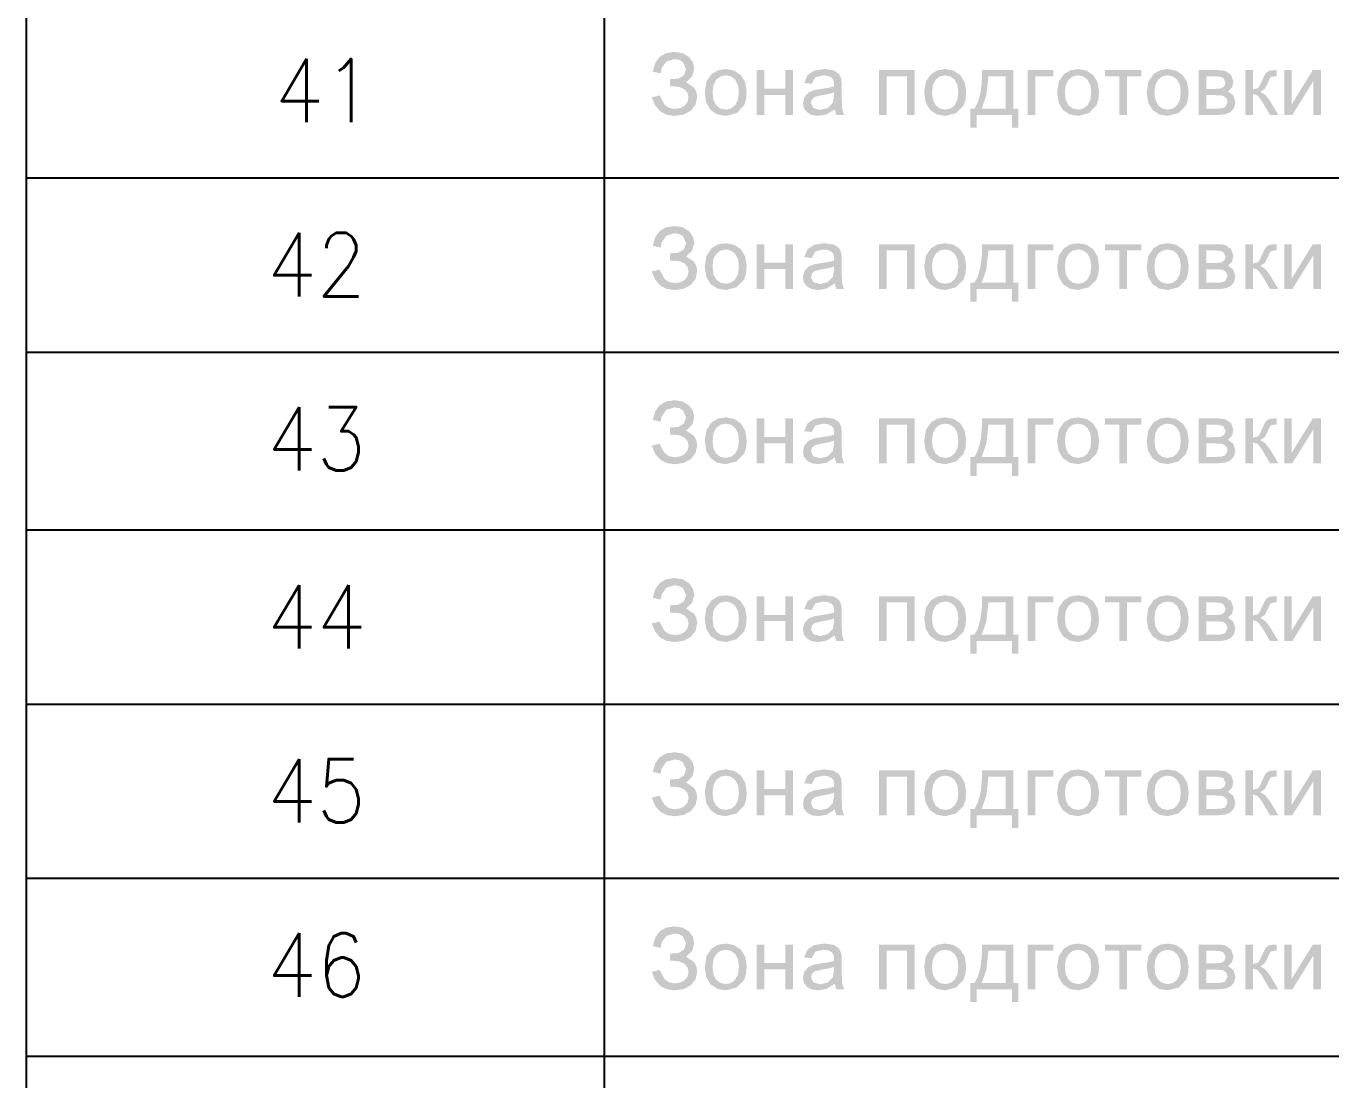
# Model space of a CAD drawing. Header units: millimetres. Extents: x 0 to 420, y 0 to 297.
# Drawn here: x 28.91 to 43.82, y 149.63 to 161.67 of the extents above; entities that cross this region are included whole.
import ezdxf

# ---------------------------------------------------------------- set-up
doc = ezdxf.new("R2010")
doc.units = ezdxf.units.MM
doc.layers.get('0').update_dxf_attribs({"linetype": 'CONTINUOUS'})
doc.styles.get("Standard").update_dxf_attribs({"font": 'STANDARD'})

msp = doc.modelspace()

# ---------------------------------------------------------------- hatches: boundary and pattern name
at = {"true_color": 0x0000fb}
for points in [[(36.063151, 160.854539), (36.152448, 160.87769), (36.207018, 160.774613), (36.258212, 160.735683), (36.323876, 160.722799), (36.390159, 160.732307), (36.440733, 160.760833), (36.472979, 160.803001), (36.483728, 160.853437), (36.47229, 160.905527), (36.438528, 160.946041), (36.384854, 160.972086), (36.315056, 160.980768), (36.270408, 160.980768), (36.270408, 161.062347), (36.369075, 161.069513), (36.429709, 161.107547), (36.456167, 161.177551), (36.419787, 161.258029), (36.377481, 161.283591), (36.322773, 161.292204), (36.231272, 161.265195), (36.178906, 161.194639), (36.164574, 161.128493), (36.074726, 161.148888), (36.102726, 161.247366), (36.153619, 161.317836), (36.227353, 161.360193), (36.323876, 161.374335), (36.416549, 161.359866), (36.488138, 161.316458), (36.533544, 161.253964), (36.548772, 161.181961), (36.525345, 161.093905), (36.455616, 161.028172), (36.546015, 160.966987), (36.573301, 160.916482), (36.582396, 160.857295), (36.564619, 160.773028), (36.511289, 160.704058), (36.42902, 160.658169), (36.324427, 160.642873), (36.232753, 160.656102), (36.158649, 160.695789), (36.102115, 160.761935)], [(37.262359, 161.167078), (37.349451, 161.167078), (37.349451, 160.954309), (37.58978, 160.954309), (37.58978, 161.167078), (37.676872, 161.167078), (37.676872, 160.654999), (37.58978, 160.654999), (37.58978, 160.8821), (37.349451, 160.8821), (37.349451, 160.654999), (37.262359, 160.654999)], [(38.661616, 161.167078), (39.065657, 161.167078), (39.065657, 160.654999), (38.979116, 160.654999), (38.979116, 161.09542), (38.748708, 161.09542), (38.748708, 160.654999), (38.661616, 160.654999)], [(40.358695, 161.167078), (40.653596, 161.167078), (40.653596, 161.09542), (40.445787, 161.09542), (40.445787, 160.654999), (40.358695, 160.654999)], [(41.241101, 161.167078), (41.657268, 161.167078), (41.657268, 161.09542), (41.492455, 161.09542), (41.492455, 160.654999), (41.406465, 160.654999), (41.406465, 161.09542), (41.241101, 161.09542)], [(42.847181, 161.167078), (42.934273, 161.167078), (42.934273, 160.946041), (42.992151, 160.961475), (43.012546, 160.99255), (43.041209, 161.05463), (43.063947, 161.104722), (43.08255, 161.134557), (43.11893, 161.160464), (43.186179, 161.167078), (43.203266, 161.167078), (43.203266, 161.09542), (43.179013, 161.095972), (43.135467, 161.085498), (43.122306, 161.064415), (43.104599, 161.02266), (43.068218, 160.953207), (43.017507, 160.917929), (43.073042, 160.884443), (43.12775, 160.813749), (43.222559, 160.654999), (43.127199, 160.654999), (43.034594, 160.813749), (42.984434, 160.876588), (42.934273, 160.892022), (42.934273, 160.654999), (42.847181, 160.654999)], [(43.289922, 161.167078), (43.377014, 161.167078), (43.377014, 160.776818), (43.617344, 161.167078), (43.71105, 161.167078), (43.71105, 160.654999), (43.62451, 160.654999), (43.62451, 161.043055), (43.383629, 160.654999), (43.289922, 160.654999)], [(36.063151, 158.864873), (36.152448, 158.888024), (36.207018, 158.784946), (36.258212, 158.746017), (36.323876, 158.733132), (36.390159, 158.742641), (36.440733, 158.771166), (36.472979, 158.813334), (36.483728, 158.86377), (36.47229, 158.91586), (36.438528, 158.956374), (36.384854, 158.982419), (36.315056, 158.991101), (36.270408, 158.991101), (36.270408, 159.072681), (36.369075, 159.079847), (36.429709, 159.11788), (36.456167, 159.187885), (36.419787, 159.268362), (36.377481, 159.293925), (36.322773, 159.302538), (36.231272, 159.275528), (36.178906, 159.204972), (36.164574, 159.138827), (36.074726, 159.159222), (36.102726, 159.2577), (36.153619, 159.328169), (36.227353, 159.370527), (36.323876, 159.384669), (36.416549, 159.370199), (36.488138, 159.326791), (36.533544, 159.264297), (36.548772, 159.192295), (36.525345, 159.104238), (36.455616, 159.038505), (36.546015, 158.977321), (36.573301, 158.926815), (36.582396, 158.867629), (36.564619, 158.783362), (36.511289, 158.714391), (36.42902, 158.668502), (36.324427, 158.653206), (36.232753, 158.666435), (36.158649, 158.706123), (36.102115, 158.772268)], [(37.262359, 159.177412), (37.349451, 159.177412), (37.349451, 158.964643), (37.58978, 158.964643), (37.58978, 159.177412), (37.676872, 159.177412), (37.676872, 158.665333), (37.58978, 158.665333), (37.58978, 158.892433), (37.349451, 158.892433), (37.349451, 158.665333), (37.262359, 158.665333)], [(38.661616, 159.177412), (39.065657, 159.177412), (39.065657, 158.665333), (38.979116, 158.665333), (38.979116, 159.105754), (38.748708, 159.105754), (38.748708, 158.665333), (38.661616, 158.665333)], [(40.358695, 159.177412), (40.653596, 159.177412), (40.653596, 159.105754), (40.445787, 159.105754), (40.445787, 158.665333), (40.358695, 158.665333)], [(41.241101, 159.177412), (41.657268, 159.177412), (41.657268, 159.105754), (41.492455, 159.105754), (41.492455, 158.665333), (41.406465, 158.665333), (41.406465, 159.105754), (41.241101, 159.105754)], [(42.847181, 159.177412), (42.934273, 159.177412), (42.934273, 158.956374), (42.992151, 158.971808), (43.012546, 159.002883), (43.041209, 159.064964), (43.063947, 159.115055), (43.08255, 159.14489), (43.11893, 159.170797), (43.186179, 159.177412), (43.203266, 159.177412), (43.203266, 159.105754), (43.179013, 159.106305), (43.135467, 159.095832), (43.122306, 159.074748), (43.104599, 159.032993), (43.068218, 158.96354), (43.017507, 158.928262), (43.073042, 158.894776), (43.12775, 158.824083), (43.222559, 158.665333), (43.127199, 158.665333), (43.034594, 158.824083), (42.984434, 158.886921), (42.934273, 158.902355), (42.934273, 158.665333), (42.847181, 158.665333)], [(43.289922, 159.177412), (43.377014, 159.177412), (43.377014, 158.787151), (43.617344, 159.177412), (43.71105, 159.177412), (43.71105, 158.665333), (43.62451, 158.665333), (43.62451, 159.053388), (43.383629, 158.665333), (43.289922, 158.665333)], [(36.063151, 156.875206), (36.152448, 156.898357), (36.207018, 156.79528), (36.258212, 156.75635), (36.323876, 156.743466), (36.390159, 156.752974), (36.440733, 156.781499), (36.472979, 156.823667), (36.483728, 156.874104), (36.47229, 156.926193), (36.438528, 156.966708), (36.384854, 156.992753), (36.315056, 157.001434), (36.270408, 157.001434), (36.270408, 157.083014), (36.369075, 157.09018), (36.429709, 157.128214), (36.456167, 157.198218), (36.419787, 157.278696), (36.377481, 157.304258), (36.322773, 157.312871), (36.231272, 157.285861), (36.178906, 157.215306), (36.164574, 157.14916), (36.074726, 157.169555), (36.102726, 157.268033), (36.153619, 157.338502), (36.227353, 157.38086), (36.323876, 157.395002), (36.416549, 157.380533), (36.488138, 157.337124), (36.533544, 157.27463), (36.548772, 157.202628), (36.525345, 157.114571), (36.455616, 157.048839), (36.546015, 156.987654), (36.573301, 156.937149), (36.582396, 156.877962), (36.564619, 156.793695), (36.511289, 156.724724), (36.42902, 156.678836), (36.324427, 156.663539), (36.232753, 156.676768), (36.158649, 156.716456), (36.102115, 156.782602)], [(37.262359, 157.187745), (37.349451, 157.187745), (37.349451, 156.974976), (37.58978, 156.974976), (37.58978, 157.187745), (37.676872, 157.187745), (37.676872, 156.675666), (37.58978, 156.675666), (37.58978, 156.902767), (37.349451, 156.902767), (37.349451, 156.675666), (37.262359, 156.675666)], [(38.661616, 157.187745), (39.065657, 157.187745), (39.065657, 156.675666), (38.979116, 156.675666), (38.979116, 157.116087), (38.748708, 157.116087), (38.748708, 156.675666), (38.661616, 156.675666)], [(40.358695, 157.187745), (40.653596, 157.187745), (40.653596, 157.116087), (40.445787, 157.116087), (40.445787, 156.675666), (40.358695, 156.675666)], [(41.241101, 157.187745), (41.657268, 157.187745), (41.657268, 157.116087), (41.492455, 157.116087), (41.492455, 156.675666), (41.406465, 156.675666), (41.406465, 157.116087), (41.241101, 157.116087)], [(42.847181, 157.187745), (42.934273, 157.187745), (42.934273, 156.966708), (42.992151, 156.982142), (43.012546, 157.013216), (43.041209, 157.075297), (43.063947, 157.125389), (43.08255, 157.155223), (43.11893, 157.18113), (43.186179, 157.187745), (43.203266, 157.187745), (43.203266, 157.116087), (43.179013, 157.116638), (43.135467, 157.106165), (43.122306, 157.085081), (43.104599, 157.043327), (43.068218, 156.973874), (43.017507, 156.938596), (43.073042, 156.905109), (43.12775, 156.834416), (43.222559, 156.675666), (43.127199, 156.675666), (43.034594, 156.834416), (42.984434, 156.897255), (42.934273, 156.912689), (42.934273, 156.675666), (42.847181, 156.675666)], [(43.289922, 157.187745), (43.377014, 157.187745), (43.377014, 156.797485), (43.617344, 157.187745), (43.71105, 157.187745), (43.71105, 156.675666), (43.62451, 156.675666), (43.62451, 157.063722), (43.383629, 156.675666), (43.289922, 156.675666)], [(36.063151, 154.843206), (36.152448, 154.866357), (36.207018, 154.76328), (36.258212, 154.72435), (36.323876, 154.711466), (36.390159, 154.720974), (36.440733, 154.749499), (36.472979, 154.791667), (36.483728, 154.842104), (36.47229, 154.894193), (36.438528, 154.934708), (36.384854, 154.960753), (36.315056, 154.969434), (36.270408, 154.969434), (36.270408, 155.051014), (36.369075, 155.05818), (36.429709, 155.096214), (36.456167, 155.166218), (36.419787, 155.246696), (36.377481, 155.272258), (36.322773, 155.280871), (36.231272, 155.253861), (36.178906, 155.183306), (36.164574, 155.11716), (36.074726, 155.137555), (36.102726, 155.236033), (36.153619, 155.306502), (36.227353, 155.34886), (36.323876, 155.363002), (36.416549, 155.348533), (36.488138, 155.305124), (36.533544, 155.24263), (36.548772, 155.170628), (36.525345, 155.082571), (36.455616, 155.016839), (36.546015, 154.955654), (36.573301, 154.905149), (36.582396, 154.845962), (36.564619, 154.761695), (36.511289, 154.692724), (36.42902, 154.646836), (36.324427, 154.631539), (36.232753, 154.644768), (36.158649, 154.684456), (36.102115, 154.750602)], [(37.262359, 155.155745), (37.349451, 155.155745), (37.349451, 154.942976), (37.58978, 154.942976), (37.58978, 155.155745), (37.676872, 155.155745), (37.676872, 154.643666), (37.58978, 154.643666), (37.58978, 154.870767), (37.349451, 154.870767), (37.349451, 154.643666), (37.262359, 154.643666)], [(38.661616, 155.155745), (39.065657, 155.155745), (39.065657, 154.643666), (38.979116, 154.643666), (38.979116, 155.084087), (38.748708, 155.084087), (38.748708, 154.643666), (38.661616, 154.643666)], [(40.358695, 155.155745), (40.653596, 155.155745), (40.653596, 155.084087), (40.445787, 155.084087), (40.445787, 154.643666), (40.358695, 154.643666)], [(41.241101, 155.155745), (41.657268, 155.155745), (41.657268, 155.084087), (41.492455, 155.084087), (41.492455, 154.643666), (41.406465, 154.643666), (41.406465, 155.084087), (41.241101, 155.084087)], [(42.847181, 155.155745), (42.934273, 155.155745), (42.934273, 154.934708), (42.992151, 154.950142), (43.012546, 154.981217), (43.041209, 155.043297), (43.063947, 155.093389), (43.08255, 155.123223), (43.11893, 155.14913), (43.186179, 155.155745), (43.203266, 155.155745), (43.203266, 155.084087), (43.179013, 155.084638), (43.135467, 155.074165), (43.122306, 155.053081), (43.104599, 155.011327), (43.068218, 154.941874), (43.017507, 154.906596), (43.073042, 154.873109), (43.12775, 154.802416), (43.222559, 154.643666), (43.127199, 154.643666), (43.034594, 154.802416), (42.984434, 154.865255), (42.934273, 154.880689), (42.934273, 154.643666), (42.847181, 154.643666)], [(43.289922, 155.155745), (43.377014, 155.155745), (43.377014, 154.765485), (43.617344, 155.155745), (43.71105, 155.155745), (43.71105, 154.643666), (43.62451, 154.643666), (43.62451, 155.031722), (43.383629, 154.643666), (43.289922, 154.643666)], [(36.063151, 152.853539), (36.152448, 152.87669), (36.207018, 152.773613), (36.258212, 152.734684), (36.323876, 152.721799), (36.390159, 152.731307), (36.440733, 152.759833), (36.472979, 152.802001), (36.483728, 152.852437), (36.47229, 152.904527), (36.438528, 152.945041), (36.384854, 152.971086), (36.315056, 152.979768), (36.270408, 152.979768), (36.270408, 153.061347), (36.369075, 153.068513), (36.429709, 153.106547), (36.456167, 153.176551), (36.419787, 153.257029), (36.377481, 153.282592), (36.322773, 153.291204), (36.231272, 153.264195), (36.178906, 153.193639), (36.164574, 153.127493), (36.074726, 153.147888), (36.102726, 153.246366), (36.153619, 153.316836), (36.227353, 153.359193), (36.323876, 153.373335), (36.416549, 153.358866), (36.488138, 153.315458), (36.533544, 153.252964), (36.548772, 153.180961), (36.525345, 153.092905), (36.455616, 153.027172), (36.546015, 152.965987), (36.573301, 152.915482), (36.582396, 152.856295), (36.564619, 152.772028), (36.511289, 152.703058), (36.42902, 152.657169), (36.324427, 152.641873), (36.232753, 152.655102), (36.158649, 152.694789), (36.102115, 152.760935)], [(37.262359, 153.166078), (37.349451, 153.166078), (37.349451, 152.953309), (37.58978, 152.953309), (37.58978, 153.166078), (37.676872, 153.166078), (37.676872, 152.653999), (37.58978, 152.653999), (37.58978, 152.8811), (37.349451, 152.8811), (37.349451, 152.653999), (37.262359, 152.653999)], [(38.661616, 153.166078), (39.065657, 153.166078), (39.065657, 152.653999), (38.979116, 152.653999), (38.979116, 153.09442), (38.748708, 153.09442), (38.748708, 152.653999), (38.661616, 152.653999)], [(40.358695, 153.166078), (40.653596, 153.166078), (40.653596, 153.09442), (40.445787, 153.09442), (40.445787, 152.653999), (40.358695, 152.653999)], [(41.241101, 153.166078), (41.657268, 153.166078), (41.657268, 153.09442), (41.492455, 153.09442), (41.492455, 152.653999), (41.406465, 152.653999), (41.406465, 153.09442), (41.241101, 153.09442)], [(42.847181, 153.166078), (42.934273, 153.166078), (42.934273, 152.945041), (42.992151, 152.960475), (43.012546, 152.99155), (43.041209, 153.05363), (43.063947, 153.103722), (43.08255, 153.133557), (43.11893, 153.159464), (43.186179, 153.166078), (43.203266, 153.166078), (43.203266, 153.09442), (43.179013, 153.094972), (43.135467, 153.084499), (43.122306, 153.063415), (43.104599, 153.02166), (43.068218, 152.952207), (43.017507, 152.916929), (43.073042, 152.883443), (43.12775, 152.812749), (43.222559, 152.653999), (43.127199, 152.653999), (43.034594, 152.812749), (42.984434, 152.875588), (42.934273, 152.891022), (42.934273, 152.653999), (42.847181, 152.653999)], [(43.289922, 153.166078), (43.377014, 153.166078), (43.377014, 152.775818), (43.617344, 153.166078), (43.71105, 153.166078), (43.71105, 152.653999), (43.62451, 152.653999), (43.62451, 153.042055), (43.383629, 152.653999), (43.289922, 152.653999)], [(36.063151, 150.863873), (36.152448, 150.887024), (36.207018, 150.783946), (36.258212, 150.745017), (36.323876, 150.732132), (36.390159, 150.741641), (36.440733, 150.770166), (36.472979, 150.812334), (36.483728, 150.86277), (36.47229, 150.91486), (36.438528, 150.955374), (36.384854, 150.981419), (36.315056, 150.990101), (36.270408, 150.990101), (36.270408, 151.071681), (36.369075, 151.078847), (36.429709, 151.11688), (36.456167, 151.186885), (36.419787, 151.267362), (36.377481, 151.292925), (36.322773, 151.301538), (36.231272, 151.274528), (36.178906, 151.203972), (36.164574, 151.137827), (36.074726, 151.158222), (36.102726, 151.2567), (36.153619, 151.327169), (36.227353, 151.369527), (36.323876, 151.383669), (36.416549, 151.369199), (36.488138, 151.325791), (36.533544, 151.263297), (36.548772, 151.191295), (36.525345, 151.103238), (36.455616, 151.037505), (36.546015, 150.976321), (36.573301, 150.925815), (36.582396, 150.866629), (36.564619, 150.782362), (36.511289, 150.713391), (36.42902, 150.667502), (36.324427, 150.652206), (36.232753, 150.665435), (36.158649, 150.705123), (36.102115, 150.771268)], [(37.262359, 151.176412), (37.349451, 151.176412), (37.349451, 150.963643), (37.58978, 150.963643), (37.58978, 151.176412), (37.676872, 151.176412), (37.676872, 150.664333), (37.58978, 150.664333), (37.58978, 150.891433), (37.349451, 150.891433), (37.349451, 150.664333), (37.262359, 150.664333)], [(38.661616, 151.176412), (39.065657, 151.176412), (39.065657, 150.664333), (38.979116, 150.664333), (38.979116, 151.104754), (38.748708, 151.104754), (38.748708, 150.664333), (38.661616, 150.664333)], [(40.358695, 151.176412), (40.653596, 151.176412), (40.653596, 151.104754), (40.445787, 151.104754), (40.445787, 150.664333), (40.358695, 150.664333)], [(41.241101, 151.176412), (41.657268, 151.176412), (41.657268, 151.104754), (41.492455, 151.104754), (41.492455, 150.664333), (41.406465, 150.664333), (41.406465, 151.104754), (41.241101, 151.104754)], [(42.847181, 151.176412), (42.934273, 151.176412), (42.934273, 150.955374), (42.992151, 150.970808), (43.012546, 151.001883), (43.041209, 151.063964), (43.063947, 151.114055), (43.08255, 151.14389), (43.11893, 151.169797), (43.186179, 151.176412), (43.203266, 151.176412), (43.203266, 151.104754), (43.179013, 151.105305), (43.135467, 151.094832), (43.122306, 151.073748), (43.104599, 151.031993), (43.068218, 150.96254), (43.017507, 150.927262), (43.073042, 150.893776), (43.12775, 150.823083), (43.222559, 150.664333), (43.127199, 150.664333), (43.034594, 150.823083), (42.984434, 150.885921), (42.934273, 150.901355), (42.934273, 150.664333), (42.847181, 150.664333)], [(43.289922, 151.176412), (43.377014, 151.176412), (43.377014, 150.786151), (43.617344, 151.176412), (43.71105, 151.176412), (43.71105, 150.664333), (43.62451, 150.664333), (43.62451, 151.052388), (43.383629, 150.664333), (43.289922, 150.664333)]]:
    msp.add_hatch(color=0, dxfattribs=at).paths.add_polyline_path(points, flags=0)
h = msp.add_hatch(color=0, dxfattribs=at)
h.paths.add_polyline_path([(36.668519, 160.911314), (36.688087, 161.034993), (36.747342, 161.121879), (36.820585, 161.164322), (36.908297, 161.178654), (37.004278, 161.161291), (37.080828, 161.109201), (37.131195, 161.026863), (37.148076, 160.91848), (37.140634, 160.829735), (37.11831, 160.762486), (37.032321, 160.674843), (36.908297, 160.643424), (36.811146, 160.660512), (36.734664, 160.712326), (36.685055, 160.796317)], flags=0)
h.paths.add_polyline_path([(36.757264, 160.911314), (36.768013, 160.824843), (36.800259, 160.763589), (36.848697, 160.72714), (36.908297, 160.715082), (36.967415, 160.727209), (37.015784, 160.76414), (37.04803, 160.826083), (37.058779, 160.914071), (37.04803, 160.997166), (37.015784, 161.057938), (36.967415, 161.094662), (36.908297, 161.106996), (36.848697, 161.094662), (36.800259, 161.057938), (36.768013, 160.996822)], flags=0)
h = msp.add_hatch(color=0, dxfattribs=at)
h.paths.add_polyline_path([(38.153675, 160.718389), (38.06052, 160.65996), (37.964608, 160.643424), (37.889919, 160.653759), (37.835073, 160.684765), (37.801104, 160.731618), (37.789873, 160.790047), (37.806961, 160.858398), (37.851609, 160.908558), (37.914448, 160.937222), (37.991618, 160.950451), (38.082431, 160.96368), (38.145958, 160.980216), (38.146509, 161.002816), (38.140377, 161.047947), (38.122256, 161.077781), (38.080501, 161.099623), (38.023037, 161.106996), (37.932638, 161.085498), (37.889643, 161.009431), (37.804756, 161.021006), (37.84279, 161.109201), (37.919409, 161.160464), (38.035715, 161.178654), (38.1421, 161.16322), (38.202733, 161.124084), (38.229743, 161.065655), (38.234153, 160.985177), (38.234153, 160.869422), (38.235462, 160.770686), (38.239665, 160.716184), (38.261713, 160.654999), (38.170763, 160.654999)], flags=0)
h.paths.add_polyline_path([(38.145958, 160.911866), (38.086909, 160.893951), (38.004296, 160.879344), (37.928779, 160.861705), (37.894604, 160.833593), (37.882477, 160.792252), (37.908384, 160.734374), (37.985554, 160.711223), (38.074851, 160.733272), (38.132178, 160.793354), (38.145958, 160.880446)], flags=0)
h = msp.add_hatch(color=0, dxfattribs=at)
h.paths.add_polyline_path([(39.176279, 160.911314), (39.195847, 161.034993), (39.255103, 161.121879), (39.328345, 161.164322), (39.416058, 161.178654), (39.512038, 161.161291), (39.588588, 161.109201), (39.638955, 161.026863), (39.655836, 160.91848), (39.648395, 160.829735), (39.626071, 160.762486), (39.540081, 160.674843), (39.416058, 160.643424), (39.318906, 160.660512), (39.242425, 160.712326), (39.192815, 160.796317)], flags=0)
h.paths.add_polyline_path([(39.265025, 160.911314), (39.275773, 160.824843), (39.308019, 160.763589), (39.356457, 160.72714), (39.416058, 160.715082), (39.475175, 160.727209), (39.523544, 160.76414), (39.555791, 160.826083), (39.566539, 160.914071), (39.555791, 160.997166), (39.523544, 161.057938), (39.475175, 161.094662), (39.416058, 161.106996), (39.356457, 161.094662), (39.308019, 161.057938), (39.275773, 160.996822)], flags=0)
h = msp.add_hatch(color=0, dxfattribs=at)
h.paths.add_polyline_path([(40.694665, 160.911314), (40.714233, 161.034993), (40.773489, 161.121879), (40.846732, 161.164322), (40.934444, 161.178654), (41.030424, 161.161291), (41.106974, 161.109201), (41.157341, 161.026863), (41.174222, 160.91848), (41.166781, 160.829735), (41.144457, 160.762486), (41.058467, 160.674843), (40.934444, 160.643424), (40.837292, 160.660512), (40.760811, 160.712326), (40.711202, 160.796317)], flags=0)
h.paths.add_polyline_path([(40.783411, 160.911314), (40.794159, 160.824843), (40.826406, 160.763589), (40.874844, 160.72714), (40.934444, 160.715082), (40.993562, 160.727209), (41.041931, 160.76414), (41.074177, 160.826083), (41.084926, 160.914071), (41.074177, 160.997166), (41.041931, 161.057938), (40.993562, 161.094662), (40.934444, 161.106996), (40.874844, 161.094662), (40.826406, 161.057938), (40.794159, 160.996822)], flags=0)
h = msp.add_hatch(color=0, dxfattribs=at)
h.paths.add_polyline_path([(41.718364, 160.911314), (41.737932, 161.034993), (41.797188, 161.121879), (41.870431, 161.164322), (41.958143, 161.178654), (42.054123, 161.161291), (42.130673, 161.109201), (42.181041, 161.026863), (42.197922, 160.91848), (42.19048, 160.829735), (42.168156, 160.762486), (42.082166, 160.674843), (41.958143, 160.643424), (41.860991, 160.660512), (41.78451, 160.712326), (41.734901, 160.796317)], flags=0)
h.paths.add_polyline_path([(41.80711, 160.911314), (41.817859, 160.824843), (41.850105, 160.763589), (41.898543, 160.72714), (41.958143, 160.715082), (42.017261, 160.727209), (42.06563, 160.76414), (42.097876, 160.826083), (42.108625, 160.914071), (42.097876, 160.997166), (42.06563, 161.057938), (42.017261, 161.094662), (41.958143, 161.106996), (41.898543, 161.094662), (41.850105, 161.057938), (41.817859, 160.996822)], flags=0)
h = msp.add_hatch(color=0, dxfattribs=at)
h.paths.add_polyline_path([(39.837918, 161.167078), (40.195106, 161.167078), (40.195106, 160.726657), (40.250779, 160.726657), (40.250779, 160.51003), (40.179121, 160.51003), (40.179121, 160.654999), (39.776182, 160.654999), (39.776182, 160.51003), (39.704524, 160.51003), (39.704524, 160.726657), (39.750275, 160.726657), (39.789859, 160.800667), (39.817661, 160.898705), (39.833681, 161.020825)], flags=0)
h.paths.add_polyline_path([(39.910679, 161.09542), (39.886356, 160.878379), (39.833509, 160.726657), (40.108565, 160.726657), (40.108565, 161.09542)], flags=0)
h = msp.add_hatch(color=0, dxfattribs=at)
h.paths.add_polyline_path([(42.312204, 161.167078), (42.512296, 161.167078), (42.576443, 161.163909), (42.621987, 161.154952), (42.683723, 161.109752), (42.709631, 161.031479), (42.694197, 160.966987), (42.648997, 160.921788), (42.708528, 160.876588), (42.732782, 160.798315), (42.717141, 160.734788), (42.680416, 160.690277), (42.622539, 160.66375), (42.543164, 160.654999), (42.312204, 160.654999)], flags=0)
h.paths.add_polyline_path([(42.399296, 160.951553), (42.491901, 160.951553), (42.567417, 160.957065), (42.6049, 160.980768), (42.621436, 161.023211), (42.592773, 161.079435), (42.553843, 161.091355), (42.494657, 161.09542), (42.399296, 161.09542)], flags=0)
h.paths.add_polyline_path([(42.399296, 160.726657), (42.513398, 160.726657), (42.575479, 160.73086), (42.614822, 160.743745), (42.643485, 160.802725), (42.6275, 160.847925), (42.586158, 160.874934), (42.504027, 160.880446), (42.399296, 160.880446)], flags=0)
h = msp.add_hatch(color=0, dxfattribs=at)
h.paths.add_polyline_path([(36.668519, 158.921648), (36.688087, 159.045327), (36.747342, 159.132212), (36.820585, 159.174656), (36.908297, 159.188987), (37.004278, 159.171624), (37.080828, 159.119534), (37.131195, 159.037196), (37.148076, 158.928814), (37.140634, 158.840068), (37.11831, 158.77282), (37.032321, 158.685176), (36.908297, 158.653757), (36.811146, 158.670845), (36.734664, 158.722659), (36.685055, 158.806651)], flags=0)
h.paths.add_polyline_path([(36.757264, 158.921648), (36.768013, 158.835176), (36.800259, 158.773922), (36.848697, 158.737473), (36.908297, 158.725415), (36.967415, 158.737542), (37.015784, 158.774473), (37.04803, 158.836416), (37.058779, 158.924404), (37.04803, 159.0075), (37.015784, 159.068271), (36.967415, 159.104996), (36.908297, 159.117329), (36.848697, 159.104996), (36.800259, 159.068271), (36.768013, 159.007155)], flags=0)
h = msp.add_hatch(color=0, dxfattribs=at)
h.paths.add_polyline_path([(38.153675, 158.728722), (38.06052, 158.670294), (37.964608, 158.653757), (37.889919, 158.664092), (37.835073, 158.695098), (37.801104, 158.741952), (37.789873, 158.80038), (37.806961, 158.868731), (37.851609, 158.918892), (37.914448, 158.947555), (37.991618, 158.960784), (38.082431, 158.974013), (38.145958, 158.99055), (38.146509, 159.01315), (38.140377, 159.05828), (38.122256, 159.088115), (38.080501, 159.109957), (38.023037, 159.117329), (37.932638, 159.095832), (37.889643, 159.019764), (37.804756, 159.03134), (37.84279, 159.119534), (37.919409, 159.170797), (38.035715, 159.188987), (38.1421, 159.173553), (38.202733, 159.134417), (38.229743, 159.075988), (38.234153, 158.995511), (38.234153, 158.879755), (38.235462, 158.781019), (38.239665, 158.726518), (38.261713, 158.665333), (38.170763, 158.665333)], flags=0)
h.paths.add_polyline_path([(38.145958, 158.922199), (38.086909, 158.904285), (38.004296, 158.889677), (37.928779, 158.872038), (37.894604, 158.843926), (37.882477, 158.802585), (37.908384, 158.744708), (37.985554, 158.721557), (38.074851, 158.743605), (38.132178, 158.803688), (38.145958, 158.89078)], flags=0)
h = msp.add_hatch(color=0, dxfattribs=at)
h.paths.add_polyline_path([(39.176279, 158.921648), (39.195847, 159.045327), (39.255103, 159.132212), (39.328345, 159.174656), (39.416058, 159.188987), (39.512038, 159.171624), (39.588588, 159.119534), (39.638955, 159.037196), (39.655836, 158.928814), (39.648395, 158.840068), (39.626071, 158.77282), (39.540081, 158.685176), (39.416058, 158.653757), (39.318906, 158.670845), (39.242425, 158.722659), (39.192815, 158.806651)], flags=0)
h.paths.add_polyline_path([(39.265025, 158.921648), (39.275773, 158.835176), (39.308019, 158.773922), (39.356457, 158.737473), (39.416058, 158.725415), (39.475175, 158.737542), (39.523544, 158.774473), (39.555791, 158.836416), (39.566539, 158.924404), (39.555791, 159.0075), (39.523544, 159.068271), (39.475175, 159.104996), (39.416058, 159.117329), (39.356457, 159.104996), (39.308019, 159.068271), (39.275773, 159.007155)], flags=0)
h = msp.add_hatch(color=0, dxfattribs=at)
h.paths.add_polyline_path([(39.837918, 159.177412), (40.195106, 159.177412), (40.195106, 158.736991), (40.250779, 158.736991), (40.250779, 158.520363), (40.179121, 158.520363), (40.179121, 158.665333), (39.776182, 158.665333), (39.776182, 158.520363), (39.704524, 158.520363), (39.704524, 158.736991), (39.750275, 158.736991), (39.789859, 158.811), (39.817661, 158.909039), (39.833681, 159.031159)], flags=0)
h.paths.add_polyline_path([(39.910679, 159.105754), (39.886356, 158.888713), (39.833509, 158.736991), (40.108565, 158.736991), (40.108565, 159.105754)], flags=0)
h = msp.add_hatch(color=0, dxfattribs=at)
h.paths.add_polyline_path([(40.694665, 158.921648), (40.714233, 159.045327), (40.773489, 159.132212), (40.846732, 159.174656), (40.934444, 159.188987), (41.030424, 159.171624), (41.106974, 159.119534), (41.157341, 159.037196), (41.174222, 158.928814), (41.166781, 158.840068), (41.144457, 158.77282), (41.058467, 158.685176), (40.934444, 158.653757), (40.837292, 158.670845), (40.760811, 158.722659), (40.711202, 158.806651)], flags=0)
h.paths.add_polyline_path([(40.783411, 158.921648), (40.794159, 158.835176), (40.826406, 158.773922), (40.874844, 158.737473), (40.934444, 158.725415), (40.993562, 158.737542), (41.041931, 158.774473), (41.074177, 158.836416), (41.084926, 158.924404), (41.074177, 159.0075), (41.041931, 159.068271), (40.993562, 159.104996), (40.934444, 159.117329), (40.874844, 159.104996), (40.826406, 159.068271), (40.794159, 159.007155)], flags=0)
h = msp.add_hatch(color=0, dxfattribs=at)
h.paths.add_polyline_path([(41.718364, 158.921648), (41.737932, 159.045327), (41.797188, 159.132212), (41.870431, 159.174656), (41.958143, 159.188987), (42.054123, 159.171624), (42.130673, 159.119534), (42.181041, 159.037196), (42.197922, 158.928814), (42.19048, 158.840068), (42.168156, 158.77282), (42.082166, 158.685176), (41.958143, 158.653757), (41.860991, 158.670845), (41.78451, 158.722659), (41.734901, 158.806651)], flags=0)
h.paths.add_polyline_path([(41.80711, 158.921648), (41.817859, 158.835176), (41.850105, 158.773922), (41.898543, 158.737473), (41.958143, 158.725415), (42.017261, 158.737542), (42.06563, 158.774473), (42.097876, 158.836416), (42.108625, 158.924404), (42.097876, 159.0075), (42.06563, 159.068271), (42.017261, 159.104996), (41.958143, 159.117329), (41.898543, 159.104996), (41.850105, 159.068271), (41.817859, 159.007155)], flags=0)
h = msp.add_hatch(color=0, dxfattribs=at)
h.paths.add_polyline_path([(42.312204, 159.177412), (42.512296, 159.177412), (42.576443, 159.174242), (42.621987, 159.165285), (42.683723, 159.120085), (42.709631, 159.041813), (42.694197, 158.977321), (42.648997, 158.932121), (42.708528, 158.886921), (42.732782, 158.808649), (42.717141, 158.745121), (42.680416, 158.70061), (42.622539, 158.674083), (42.543164, 158.665333), (42.312204, 158.665333)], flags=0)
h.paths.add_polyline_path([(42.399296, 158.961887), (42.491901, 158.961887), (42.567417, 158.967399), (42.6049, 158.991101), (42.621436, 159.033545), (42.592773, 159.089768), (42.553843, 159.101688), (42.494657, 159.105754), (42.399296, 159.105754)], flags=0)
h.paths.add_polyline_path([(42.399296, 158.736991), (42.513398, 158.736991), (42.575479, 158.741194), (42.614822, 158.754078), (42.643485, 158.813058), (42.6275, 158.858258), (42.586158, 158.885268), (42.504027, 158.89078), (42.399296, 158.89078)], flags=0)
h = msp.add_hatch(color=0, dxfattribs=at)
h.paths.add_polyline_path([(36.668519, 156.931981), (36.688087, 157.05566), (36.747342, 157.142545), (36.820585, 157.184989), (36.908297, 157.199321), (37.004278, 157.181957), (37.080828, 157.129867), (37.131195, 157.04753), (37.148076, 156.939147), (37.140634, 156.850401), (37.11831, 156.783153), (37.032321, 156.69551), (36.908297, 156.664091), (36.811146, 156.681178), (36.734664, 156.732992), (36.685055, 156.816984)], flags=0)
h.paths.add_polyline_path([(36.757264, 156.931981), (36.768013, 156.845509), (36.800259, 156.784255), (36.848697, 156.747806), (36.908297, 156.735749), (36.967415, 156.747875), (37.015784, 156.784807), (37.04803, 156.846749), (37.058779, 156.934737), (37.04803, 157.017833), (37.015784, 157.078604), (36.967415, 157.115329), (36.908297, 157.127663), (36.848697, 157.115329), (36.800259, 157.078604), (36.768013, 157.017488)], flags=0)
h = msp.add_hatch(color=0, dxfattribs=at)
h.paths.add_polyline_path([(38.153675, 156.739056), (38.06052, 156.680627), (37.964608, 156.664091), (37.889919, 156.674426), (37.835073, 156.705432), (37.801104, 156.752285), (37.789873, 156.810714), (37.806961, 156.879064), (37.851609, 156.929225), (37.914448, 156.957888), (37.991618, 156.971117), (38.082431, 156.984347), (38.145958, 157.000883), (38.146509, 157.023483), (38.140377, 157.068614), (38.122256, 157.098448), (38.080501, 157.12029), (38.023037, 157.127663), (37.932638, 157.106165), (37.889643, 157.030097), (37.804756, 157.041673), (37.84279, 157.129867), (37.919409, 157.18113), (38.035715, 157.199321), (38.1421, 157.183887), (38.202733, 157.14475), (38.229743, 157.086321), (38.234153, 157.005844), (38.234153, 156.890089), (38.235462, 156.791352), (38.239665, 156.736851), (38.261713, 156.675666), (38.170763, 156.675666)], flags=0)
h.paths.add_polyline_path([(38.145958, 156.932532), (38.086909, 156.914618), (38.004296, 156.900011), (37.928779, 156.882372), (37.894604, 156.85426), (37.882477, 156.812919), (37.908384, 156.755041), (37.985554, 156.73189), (38.074851, 156.753939), (38.132178, 156.814021), (38.145958, 156.901113)], flags=0)
h = msp.add_hatch(color=0, dxfattribs=at)
h.paths.add_polyline_path([(39.176279, 156.931981), (39.195847, 157.05566), (39.255103, 157.142545), (39.328345, 157.184989), (39.416058, 157.199321), (39.512038, 157.181957), (39.588588, 157.129867), (39.638955, 157.04753), (39.655836, 156.939147), (39.648395, 156.850401), (39.626071, 156.783153), (39.540081, 156.69551), (39.416058, 156.664091), (39.318906, 156.681178), (39.242425, 156.732992), (39.192815, 156.816984)], flags=0)
h.paths.add_polyline_path([(39.265025, 156.931981), (39.275773, 156.845509), (39.308019, 156.784255), (39.356457, 156.747806), (39.416058, 156.735749), (39.475175, 156.747875), (39.523544, 156.784807), (39.555791, 156.846749), (39.566539, 156.934737), (39.555791, 157.017833), (39.523544, 157.078604), (39.475175, 157.115329), (39.416058, 157.127663), (39.356457, 157.115329), (39.308019, 157.078604), (39.275773, 157.017488)], flags=0)
h = msp.add_hatch(color=0, dxfattribs=at)
h.paths.add_polyline_path([(39.837918, 157.187745), (40.195106, 157.187745), (40.195106, 156.747324), (40.250779, 156.747324), (40.250779, 156.530696), (40.179121, 156.530696), (40.179121, 156.675666), (39.776182, 156.675666), (39.776182, 156.530696), (39.704524, 156.530696), (39.704524, 156.747324), (39.750275, 156.747324), (39.789859, 156.821333), (39.817661, 156.919372), (39.833681, 157.041492)], flags=0)
h.paths.add_polyline_path([(39.910679, 157.116087), (39.886356, 156.899046), (39.833509, 156.747324), (40.108565, 156.747324), (40.108565, 157.116087)], flags=0)
h = msp.add_hatch(color=0, dxfattribs=at)
h.paths.add_polyline_path([(40.694665, 156.931981), (40.714233, 157.05566), (40.773489, 157.142545), (40.846732, 157.184989), (40.934444, 157.199321), (41.030424, 157.181957), (41.106974, 157.129867), (41.157341, 157.04753), (41.174222, 156.939147), (41.166781, 156.850401), (41.144457, 156.783153), (41.058467, 156.69551), (40.934444, 156.664091), (40.837292, 156.681178), (40.760811, 156.732992), (40.711202, 156.816984)], flags=0)
h.paths.add_polyline_path([(40.783411, 156.931981), (40.794159, 156.845509), (40.826406, 156.784255), (40.874844, 156.747806), (40.934444, 156.735749), (40.993562, 156.747875), (41.041931, 156.784807), (41.074177, 156.846749), (41.084926, 156.934737), (41.074177, 157.017833), (41.041931, 157.078604), (40.993562, 157.115329), (40.934444, 157.127663), (40.874844, 157.115329), (40.826406, 157.078604), (40.794159, 157.017488)], flags=0)
h = msp.add_hatch(color=0, dxfattribs=at)
h.paths.add_polyline_path([(41.718364, 156.931981), (41.737932, 157.05566), (41.797188, 157.142545), (41.870431, 157.184989), (41.958143, 157.199321), (42.054123, 157.181957), (42.130673, 157.129867), (42.181041, 157.04753), (42.197922, 156.939147), (42.19048, 156.850401), (42.168156, 156.783153), (42.082166, 156.69551), (41.958143, 156.664091), (41.860991, 156.681178), (41.78451, 156.732992), (41.734901, 156.816984)], flags=0)
h.paths.add_polyline_path([(41.80711, 156.931981), (41.817859, 156.845509), (41.850105, 156.784255), (41.898543, 156.747806), (41.958143, 156.735749), (42.017261, 156.747875), (42.06563, 156.784807), (42.097876, 156.846749), (42.108625, 156.934737), (42.097876, 157.017833), (42.06563, 157.078604), (42.017261, 157.115329), (41.958143, 157.127663), (41.898543, 157.115329), (41.850105, 157.078604), (41.817859, 157.017488)], flags=0)
h = msp.add_hatch(color=0, dxfattribs=at)
h.paths.add_polyline_path([(42.312204, 157.187745), (42.512296, 157.187745), (42.576443, 157.184576), (42.621987, 157.175618), (42.683723, 157.130419), (42.709631, 157.052146), (42.694197, 156.987654), (42.648997, 156.942454), (42.708528, 156.897255), (42.732782, 156.818982), (42.717141, 156.755454), (42.680416, 156.710944), (42.622539, 156.684417), (42.543164, 156.675666), (42.312204, 156.675666)], flags=0)
h.paths.add_polyline_path([(42.399296, 156.97222), (42.491901, 156.97222), (42.567417, 156.977732), (42.6049, 157.001434), (42.621436, 157.043878), (42.592773, 157.100102), (42.553843, 157.112022), (42.494657, 157.116087), (42.399296, 157.116087)], flags=0)
h.paths.add_polyline_path([(42.399296, 156.747324), (42.513398, 156.747324), (42.575479, 156.751527), (42.614822, 156.764412), (42.643485, 156.823392), (42.6275, 156.868591), (42.586158, 156.895601), (42.504027, 156.901113), (42.399296, 156.901113)], flags=0)
h = msp.add_hatch(color=0, dxfattribs=at)
h.paths.add_polyline_path([(36.668519, 154.899981), (36.688087, 155.02366), (36.747342, 155.110545), (36.820585, 155.152989), (36.908297, 155.167321), (37.004278, 155.149957), (37.080828, 155.097867), (37.131195, 155.01553), (37.148076, 154.907147), (37.140634, 154.818401), (37.11831, 154.751153), (37.032321, 154.66351), (36.908297, 154.632091), (36.811146, 154.649178), (36.734664, 154.700992), (36.685055, 154.784984)], flags=0)
h.paths.add_polyline_path([(36.757264, 154.899981), (36.768013, 154.813509), (36.800259, 154.752255), (36.848697, 154.715806), (36.908297, 154.703749), (36.967415, 154.715875), (37.015784, 154.752807), (37.04803, 154.814749), (37.058779, 154.902737), (37.04803, 154.985833), (37.015784, 155.046604), (36.967415, 155.083329), (36.908297, 155.095663), (36.848697, 155.083329), (36.800259, 155.046604), (36.768013, 154.985488)], flags=0)
h = msp.add_hatch(color=0, dxfattribs=at)
h.paths.add_polyline_path([(38.153675, 154.707056), (38.06052, 154.648627), (37.964608, 154.632091), (37.889919, 154.642426), (37.835073, 154.673432), (37.801104, 154.720285), (37.789873, 154.778714), (37.806961, 154.847064), (37.851609, 154.897225), (37.914448, 154.925888), (37.991618, 154.939117), (38.082431, 154.952347), (38.145958, 154.968883), (38.146509, 154.991483), (38.140377, 155.036614), (38.122256, 155.066448), (38.080501, 155.08829), (38.023037, 155.095663), (37.932638, 155.074165), (37.889643, 154.998097), (37.804756, 155.009673), (37.84279, 155.097867), (37.919409, 155.14913), (38.035715, 155.167321), (38.1421, 155.151887), (38.202733, 155.11275), (38.229743, 155.054321), (38.234153, 154.973844), (38.234153, 154.858089), (38.235462, 154.759352), (38.239665, 154.704851), (38.261713, 154.643666), (38.170763, 154.643666)], flags=0)
h.paths.add_polyline_path([(38.145958, 154.900532), (38.086909, 154.882618), (38.004296, 154.868011), (37.928779, 154.850372), (37.894604, 154.82226), (37.882477, 154.780919), (37.908384, 154.723041), (37.985554, 154.69989), (38.074851, 154.721939), (38.132178, 154.782021), (38.145958, 154.869113)], flags=0)
h = msp.add_hatch(color=0, dxfattribs=at)
h.paths.add_polyline_path([(39.176279, 154.899981), (39.195847, 155.02366), (39.255103, 155.110545), (39.328345, 155.152989), (39.416058, 155.167321), (39.512038, 155.149957), (39.588588, 155.097867), (39.638955, 155.01553), (39.655836, 154.907147), (39.648395, 154.818401), (39.626071, 154.751153), (39.540081, 154.66351), (39.416058, 154.632091), (39.318906, 154.649178), (39.242425, 154.700992), (39.192815, 154.784984)], flags=0)
h.paths.add_polyline_path([(39.265025, 154.899981), (39.275773, 154.813509), (39.308019, 154.752255), (39.356457, 154.715806), (39.416058, 154.703749), (39.475175, 154.715875), (39.523544, 154.752807), (39.555791, 154.814749), (39.566539, 154.902737), (39.555791, 154.985833), (39.523544, 155.046604), (39.475175, 155.083329), (39.416058, 155.095663), (39.356457, 155.083329), (39.308019, 155.046604), (39.275773, 154.985488)], flags=0)
h = msp.add_hatch(color=0, dxfattribs=at)
h.paths.add_polyline_path([(39.837918, 155.155745), (40.195106, 155.155745), (40.195106, 154.715324), (40.250779, 154.715324), (40.250779, 154.498696), (40.179121, 154.498696), (40.179121, 154.643666), (39.776182, 154.643666), (39.776182, 154.498696), (39.704524, 154.498696), (39.704524, 154.715324), (39.750275, 154.715324), (39.789859, 154.789333), (39.817661, 154.887372), (39.833681, 155.009492)], flags=0)
h.paths.add_polyline_path([(39.910679, 155.084087), (39.886356, 154.867046), (39.833509, 154.715324), (40.108565, 154.715324), (40.108565, 155.084087)], flags=0)
h = msp.add_hatch(color=0, dxfattribs=at)
h.paths.add_polyline_path([(40.694665, 154.899981), (40.714233, 155.02366), (40.773489, 155.110545), (40.846732, 155.152989), (40.934444, 155.167321), (41.030424, 155.149957), (41.106974, 155.097867), (41.157341, 155.01553), (41.174222, 154.907147), (41.166781, 154.818401), (41.144457, 154.751153), (41.058467, 154.66351), (40.934444, 154.632091), (40.837292, 154.649178), (40.760811, 154.700992), (40.711202, 154.784984)], flags=0)
h.paths.add_polyline_path([(40.783411, 154.899981), (40.794159, 154.813509), (40.826406, 154.752255), (40.874844, 154.715806), (40.934444, 154.703749), (40.993562, 154.715875), (41.041931, 154.752807), (41.074177, 154.814749), (41.084926, 154.902737), (41.074177, 154.985833), (41.041931, 155.046604), (40.993562, 155.083329), (40.934444, 155.095663), (40.874844, 155.083329), (40.826406, 155.046604), (40.794159, 154.985488)], flags=0)
h = msp.add_hatch(color=0, dxfattribs=at)
h.paths.add_polyline_path([(41.718364, 154.899981), (41.737932, 155.02366), (41.797188, 155.110545), (41.870431, 155.152989), (41.958143, 155.167321), (42.054123, 155.149957), (42.130673, 155.097867), (42.181041, 155.01553), (42.197922, 154.907147), (42.19048, 154.818401), (42.168156, 154.751153), (42.082166, 154.66351), (41.958143, 154.632091), (41.860991, 154.649178), (41.78451, 154.700992), (41.734901, 154.784984)], flags=0)
h.paths.add_polyline_path([(41.80711, 154.899981), (41.817859, 154.813509), (41.850105, 154.752255), (41.898543, 154.715806), (41.958143, 154.703749), (42.017261, 154.715875), (42.06563, 154.752807), (42.097876, 154.814749), (42.108625, 154.902737), (42.097876, 154.985833), (42.06563, 155.046604), (42.017261, 155.083329), (41.958143, 155.095663), (41.898543, 155.083329), (41.850105, 155.046604), (41.817859, 154.985488)], flags=0)
h = msp.add_hatch(color=0, dxfattribs=at)
h.paths.add_polyline_path([(42.312204, 155.155745), (42.512296, 155.155745), (42.576443, 155.152576), (42.621987, 155.143618), (42.683723, 155.098419), (42.709631, 155.020146), (42.694197, 154.955654), (42.648997, 154.910454), (42.708528, 154.865255), (42.732782, 154.786982), (42.717141, 154.723454), (42.680416, 154.678944), (42.622539, 154.652417), (42.543164, 154.643666), (42.312204, 154.643666)], flags=0)
h.paths.add_polyline_path([(42.399296, 154.94022), (42.491901, 154.94022), (42.567417, 154.945732), (42.6049, 154.969434), (42.621436, 155.011878), (42.592773, 155.068102), (42.553843, 155.080022), (42.494657, 155.084087), (42.399296, 155.084087)], flags=0)
h.paths.add_polyline_path([(42.399296, 154.715324), (42.513398, 154.715324), (42.575479, 154.719527), (42.614822, 154.732412), (42.643485, 154.791392), (42.6275, 154.836591), (42.586158, 154.863601), (42.504027, 154.869113), (42.399296, 154.869113)], flags=0)
h = msp.add_hatch(color=0, dxfattribs=at)
h.paths.add_polyline_path([(36.668519, 152.910314), (36.688087, 153.033993), (36.747342, 153.120879), (36.820585, 153.163322), (36.908297, 153.177654), (37.004278, 153.160291), (37.080828, 153.108201), (37.131195, 153.025863), (37.148076, 152.91748), (37.140634, 152.828735), (37.11831, 152.761486), (37.032321, 152.673843), (36.908297, 152.642424), (36.811146, 152.659512), (36.734664, 152.711326), (36.685055, 152.795317)], flags=0)
h.paths.add_polyline_path([(36.757264, 152.910314), (36.768013, 152.823843), (36.800259, 152.762589), (36.848697, 152.72614), (36.908297, 152.714082), (36.967415, 152.726209), (37.015784, 152.76314), (37.04803, 152.825083), (37.058779, 152.913071), (37.04803, 152.996166), (37.015784, 153.056938), (36.967415, 153.093662), (36.908297, 153.105996), (36.848697, 153.093662), (36.800259, 153.056938), (36.768013, 152.995822)], flags=0)
h = msp.add_hatch(color=0, dxfattribs=at)
h.paths.add_polyline_path([(38.153675, 152.717389), (38.06052, 152.65896), (37.964608, 152.642424), (37.889919, 152.652759), (37.835073, 152.683765), (37.801104, 152.730618), (37.789873, 152.789047), (37.806961, 152.857398), (37.851609, 152.907558), (37.914448, 152.936222), (37.991618, 152.949451), (38.082431, 152.96268), (38.145958, 152.979216), (38.146509, 153.001816), (38.140377, 153.046947), (38.122256, 153.076782), (38.080501, 153.098623), (38.023037, 153.105996), (37.932638, 153.084499), (37.889643, 153.008431), (37.804756, 153.020006), (37.84279, 153.108201), (37.919409, 153.159464), (38.035715, 153.177654), (38.1421, 153.16222), (38.202733, 153.123084), (38.229743, 153.064655), (38.234153, 152.984177), (38.234153, 152.868422), (38.235462, 152.769686), (38.239665, 152.715184), (38.261713, 152.653999), (38.170763, 152.653999)], flags=0)
h.paths.add_polyline_path([(38.145958, 152.910866), (38.086909, 152.892951), (38.004296, 152.878344), (37.928779, 152.860705), (37.894604, 152.832593), (37.882477, 152.791252), (37.908384, 152.733374), (37.985554, 152.710223), (38.074851, 152.732272), (38.132178, 152.792354), (38.145958, 152.879446)], flags=0)
h = msp.add_hatch(color=0, dxfattribs=at)
h.paths.add_polyline_path([(39.176279, 152.910314), (39.195847, 153.033993), (39.255103, 153.120879), (39.328345, 153.163322), (39.416058, 153.177654), (39.512038, 153.160291), (39.588588, 153.108201), (39.638955, 153.025863), (39.655836, 152.91748), (39.648395, 152.828735), (39.626071, 152.761486), (39.540081, 152.673843), (39.416058, 152.642424), (39.318906, 152.659512), (39.242425, 152.711326), (39.192815, 152.795317)], flags=0)
h.paths.add_polyline_path([(39.265025, 152.910314), (39.275773, 152.823843), (39.308019, 152.762589), (39.356457, 152.72614), (39.416058, 152.714082), (39.475175, 152.726209), (39.523544, 152.76314), (39.555791, 152.825083), (39.566539, 152.913071), (39.555791, 152.996166), (39.523544, 153.056938), (39.475175, 153.093662), (39.416058, 153.105996), (39.356457, 153.093662), (39.308019, 153.056938), (39.275773, 152.995822)], flags=0)
h = msp.add_hatch(color=0, dxfattribs=at)
h.paths.add_polyline_path([(39.837918, 153.166078), (40.195106, 153.166078), (40.195106, 152.725657), (40.250779, 152.725657), (40.250779, 152.50903), (40.179121, 152.50903), (40.179121, 152.653999), (39.776182, 152.653999), (39.776182, 152.50903), (39.704524, 152.50903), (39.704524, 152.725657), (39.750275, 152.725657), (39.789859, 152.799667), (39.817661, 152.897705), (39.833681, 153.019825)], flags=0)
h.paths.add_polyline_path([(39.910679, 153.09442), (39.886356, 152.877379), (39.833509, 152.725657), (40.108565, 152.725657), (40.108565, 153.09442)], flags=0)
h = msp.add_hatch(color=0, dxfattribs=at)
h.paths.add_polyline_path([(40.694665, 152.910314), (40.714233, 153.033993), (40.773489, 153.120879), (40.846732, 153.163322), (40.934444, 153.177654), (41.030424, 153.160291), (41.106974, 153.108201), (41.157341, 153.025863), (41.174222, 152.91748), (41.166781, 152.828735), (41.144457, 152.761486), (41.058467, 152.673843), (40.934444, 152.642424), (40.837292, 152.659512), (40.760811, 152.711326), (40.711202, 152.795317)], flags=0)
h.paths.add_polyline_path([(40.783411, 152.910314), (40.794159, 152.823843), (40.826406, 152.762589), (40.874844, 152.72614), (40.934444, 152.714082), (40.993562, 152.726209), (41.041931, 152.76314), (41.074177, 152.825083), (41.084926, 152.913071), (41.074177, 152.996166), (41.041931, 153.056938), (40.993562, 153.093662), (40.934444, 153.105996), (40.874844, 153.093662), (40.826406, 153.056938), (40.794159, 152.995822)], flags=0)
h = msp.add_hatch(color=0, dxfattribs=at)
h.paths.add_polyline_path([(41.718364, 152.910314), (41.737932, 153.033993), (41.797188, 153.120879), (41.870431, 153.163322), (41.958143, 153.177654), (42.054123, 153.160291), (42.130673, 153.108201), (42.181041, 153.025863), (42.197922, 152.91748), (42.19048, 152.828735), (42.168156, 152.761486), (42.082166, 152.673843), (41.958143, 152.642424), (41.860991, 152.659512), (41.78451, 152.711326), (41.734901, 152.795317)], flags=0)
h.paths.add_polyline_path([(41.80711, 152.910314), (41.817859, 152.823843), (41.850105, 152.762589), (41.898543, 152.72614), (41.958143, 152.714082), (42.017261, 152.726209), (42.06563, 152.76314), (42.097876, 152.825083), (42.108625, 152.913071), (42.097876, 152.996166), (42.06563, 153.056938), (42.017261, 153.093662), (41.958143, 153.105996), (41.898543, 153.093662), (41.850105, 153.056938), (41.817859, 152.995822)], flags=0)
h = msp.add_hatch(color=0, dxfattribs=at)
h.paths.add_polyline_path([(42.312204, 153.166078), (42.512296, 153.166078), (42.576443, 153.162909), (42.621987, 153.153952), (42.683723, 153.108752), (42.709631, 153.030479), (42.694197, 152.965987), (42.648997, 152.920788), (42.708528, 152.875588), (42.732782, 152.797315), (42.717141, 152.733788), (42.680416, 152.689277), (42.622539, 152.66275), (42.543164, 152.653999), (42.312204, 152.653999)], flags=0)
h.paths.add_polyline_path([(42.399296, 152.950553), (42.491901, 152.950553), (42.567417, 152.956065), (42.6049, 152.979768), (42.621436, 153.022211), (42.592773, 153.078435), (42.553843, 153.090355), (42.494657, 153.09442), (42.399296, 153.09442)], flags=0)
h.paths.add_polyline_path([(42.399296, 152.725657), (42.513398, 152.725657), (42.575479, 152.72986), (42.614822, 152.742745), (42.643485, 152.801725), (42.6275, 152.846925), (42.586158, 152.873934), (42.504027, 152.879446), (42.399296, 152.879446)], flags=0)
h = msp.add_hatch(color=0, dxfattribs=at)
h.paths.add_polyline_path([(36.668519, 150.920648), (36.688087, 151.044327), (36.747342, 151.131212), (36.820585, 151.173656), (36.908297, 151.187987), (37.004278, 151.170624), (37.080828, 151.118534), (37.131195, 151.036196), (37.148076, 150.927814), (37.140634, 150.839068), (37.11831, 150.77182), (37.032321, 150.684176), (36.908297, 150.652757), (36.811146, 150.669845), (36.734664, 150.721659), (36.685055, 150.805651)], flags=0)
h.paths.add_polyline_path([(36.757264, 150.920648), (36.768013, 150.834176), (36.800259, 150.772922), (36.848697, 150.736473), (36.908297, 150.724415), (36.967415, 150.736542), (37.015784, 150.773473), (37.04803, 150.835416), (37.058779, 150.923404), (37.04803, 151.0065), (37.015784, 151.067271), (36.967415, 151.103996), (36.908297, 151.116329), (36.848697, 151.103996), (36.800259, 151.067271), (36.768013, 151.006155)], flags=0)
h = msp.add_hatch(color=0, dxfattribs=at)
h.paths.add_polyline_path([(38.153675, 150.727722), (38.06052, 150.669294), (37.964608, 150.652757), (37.889919, 150.663092), (37.835073, 150.694098), (37.801104, 150.740952), (37.789873, 150.79938), (37.806961, 150.867731), (37.851609, 150.917892), (37.914448, 150.946555), (37.991618, 150.959784), (38.082431, 150.973013), (38.145958, 150.98955), (38.146509, 151.01215), (38.140377, 151.05728), (38.122256, 151.087115), (38.080501, 151.108957), (38.023037, 151.116329), (37.932638, 151.094832), (37.889643, 151.018764), (37.804756, 151.03034), (37.84279, 151.118534), (37.919409, 151.169797), (38.035715, 151.187987), (38.1421, 151.172553), (38.202733, 151.133417), (38.229743, 151.074988), (38.234153, 150.994511), (38.234153, 150.878755), (38.235462, 150.780019), (38.239665, 150.725518), (38.261713, 150.664333), (38.170763, 150.664333)], flags=0)
h.paths.add_polyline_path([(38.145958, 150.921199), (38.086909, 150.903285), (38.004296, 150.888677), (37.928779, 150.871038), (37.894604, 150.842926), (37.882477, 150.801585), (37.908384, 150.743708), (37.985554, 150.720557), (38.074851, 150.742605), (38.132178, 150.802688), (38.145958, 150.88978)], flags=0)
h = msp.add_hatch(color=0, dxfattribs=at)
h.paths.add_polyline_path([(39.176279, 150.920648), (39.195847, 151.044327), (39.255103, 151.131212), (39.328345, 151.173656), (39.416058, 151.187987), (39.512038, 151.170624), (39.588588, 151.118534), (39.638955, 151.036196), (39.655836, 150.927814), (39.648395, 150.839068), (39.626071, 150.77182), (39.540081, 150.684176), (39.416058, 150.652757), (39.318906, 150.669845), (39.242425, 150.721659), (39.192815, 150.805651)], flags=0)
h.paths.add_polyline_path([(39.265025, 150.920648), (39.275773, 150.834176), (39.308019, 150.772922), (39.356457, 150.736473), (39.416058, 150.724415), (39.475175, 150.736542), (39.523544, 150.773473), (39.555791, 150.835416), (39.566539, 150.923404), (39.555791, 151.0065), (39.523544, 151.067271), (39.475175, 151.103996), (39.416058, 151.116329), (39.356457, 151.103996), (39.308019, 151.067271), (39.275773, 151.006155)], flags=0)
h = msp.add_hatch(color=0, dxfattribs=at)
h.paths.add_polyline_path([(40.694665, 150.920648), (40.714233, 151.044327), (40.773489, 151.131212), (40.846732, 151.173656), (40.934444, 151.187987), (41.030424, 151.170624), (41.106974, 151.118534), (41.157341, 151.036196), (41.174222, 150.927814), (41.166781, 150.839068), (41.144457, 150.77182), (41.058467, 150.684176), (40.934444, 150.652757), (40.837292, 150.669845), (40.760811, 150.721659), (40.711202, 150.805651)], flags=0)
h.paths.add_polyline_path([(40.783411, 150.920648), (40.794159, 150.834176), (40.826406, 150.772922), (40.874844, 150.736473), (40.934444, 150.724415), (40.993562, 150.736542), (41.041931, 150.773473), (41.074177, 150.835416), (41.084926, 150.923404), (41.074177, 151.0065), (41.041931, 151.067271), (40.993562, 151.103996), (40.934444, 151.116329), (40.874844, 151.103996), (40.826406, 151.067271), (40.794159, 151.006155)], flags=0)
h = msp.add_hatch(color=0, dxfattribs=at)
h.paths.add_polyline_path([(41.718364, 150.920648), (41.737932, 151.044327), (41.797188, 151.131212), (41.870431, 151.173656), (41.958143, 151.187987), (42.054123, 151.170624), (42.130673, 151.118534), (42.181041, 151.036196), (42.197922, 150.927814), (42.19048, 150.839068), (42.168156, 150.77182), (42.082166, 150.684176), (41.958143, 150.652757), (41.860991, 150.669845), (41.78451, 150.721659), (41.734901, 150.805651)], flags=0)
h.paths.add_polyline_path([(41.80711, 150.920648), (41.817859, 150.834176), (41.850105, 150.772922), (41.898543, 150.736473), (41.958143, 150.724415), (42.017261, 150.736542), (42.06563, 150.773473), (42.097876, 150.835416), (42.108625, 150.923404), (42.097876, 151.0065), (42.06563, 151.067271), (42.017261, 151.103996), (41.958143, 151.116329), (41.898543, 151.103996), (41.850105, 151.067271), (41.817859, 151.006155)], flags=0)
h = msp.add_hatch(color=0, dxfattribs=at)
h.paths.add_polyline_path([(39.837918, 151.176412), (40.195106, 151.176412), (40.195106, 150.735991), (40.250779, 150.735991), (40.250779, 150.519363), (40.179121, 150.519363), (40.179121, 150.664333), (39.776182, 150.664333), (39.776182, 150.519363), (39.704524, 150.519363), (39.704524, 150.735991), (39.750275, 150.735991), (39.789859, 150.81), (39.817661, 150.908039), (39.833681, 151.030159)], flags=0)
h.paths.add_polyline_path([(39.910679, 151.104754), (39.886356, 150.887713), (39.833509, 150.735991), (40.108565, 150.735991), (40.108565, 151.104754)], flags=0)
h = msp.add_hatch(color=0, dxfattribs=at)
h.paths.add_polyline_path([(42.312204, 151.176412), (42.512296, 151.176412), (42.576443, 151.173242), (42.621987, 151.164285), (42.683723, 151.119085), (42.709631, 151.040813), (42.694197, 150.976321), (42.648997, 150.931121), (42.708528, 150.885921), (42.732782, 150.807649), (42.717141, 150.744121), (42.680416, 150.699611), (42.622539, 150.673083), (42.543164, 150.664333), (42.312204, 150.664333)], flags=0)
h.paths.add_polyline_path([(42.399296, 150.960887), (42.491901, 150.960887), (42.567417, 150.966399), (42.6049, 150.990101), (42.621436, 151.032545), (42.592773, 151.088768), (42.553843, 151.100689), (42.494657, 151.104754), (42.399296, 151.104754)], flags=0)
h.paths.add_polyline_path([(42.399296, 150.735991), (42.513398, 150.735991), (42.575479, 150.740194), (42.614822, 150.753078), (42.643485, 150.812058), (42.6275, 150.857258), (42.586158, 150.884268), (42.504027, 150.88978), (42.399296, 150.88978)], flags=0)

# ---------------------------------------------------------------- linework, layer by layer
at = {"color": 0, "true_color": 0x000007}
for points in [[(28.913668, 246.422332), (28.913668, 39.708667)], [(35.517668, 246.422332), (35.517668, 39.708667)], [(28.913668, 159.935333), (77.681668, 159.935333)], [(28.913668, 157.945666), (77.681668, 157.945666)], [(28.913668, 155.913666), (77.681668, 155.913666)], [(28.913668, 153.923999), (77.681668, 153.923999)], [(28.913668, 151.934333), (77.681668, 151.934333)], [(28.913668, 149.902333), (77.681668, 149.902333)]]:
    msp.add_lwpolyline(points, dxfattribs=at)

# ---------------------------------------------------------------- texts
at = {"color": 0, "true_color": 0x0000fb, "char_height": 0.724708, "attachment_point": 1}
for s, insert, width in [('41', (31.750002, 161.295045), 0.80523109), ('42', (31.665335, 159.305373), 0.96627736), ('43', (31.665335, 157.31571), 0.96627736), ('44', (31.665335, 155.283706), 1.04680049), ('45', (31.665335, 153.294043), 0.96627736), ('46', (31.665335, 151.304371), 0.96627736)]:
    msp.add_mtext(s, dxfattribs=dict(at, insert=insert, width=width))

doc.saveas('drawing.dxf')
